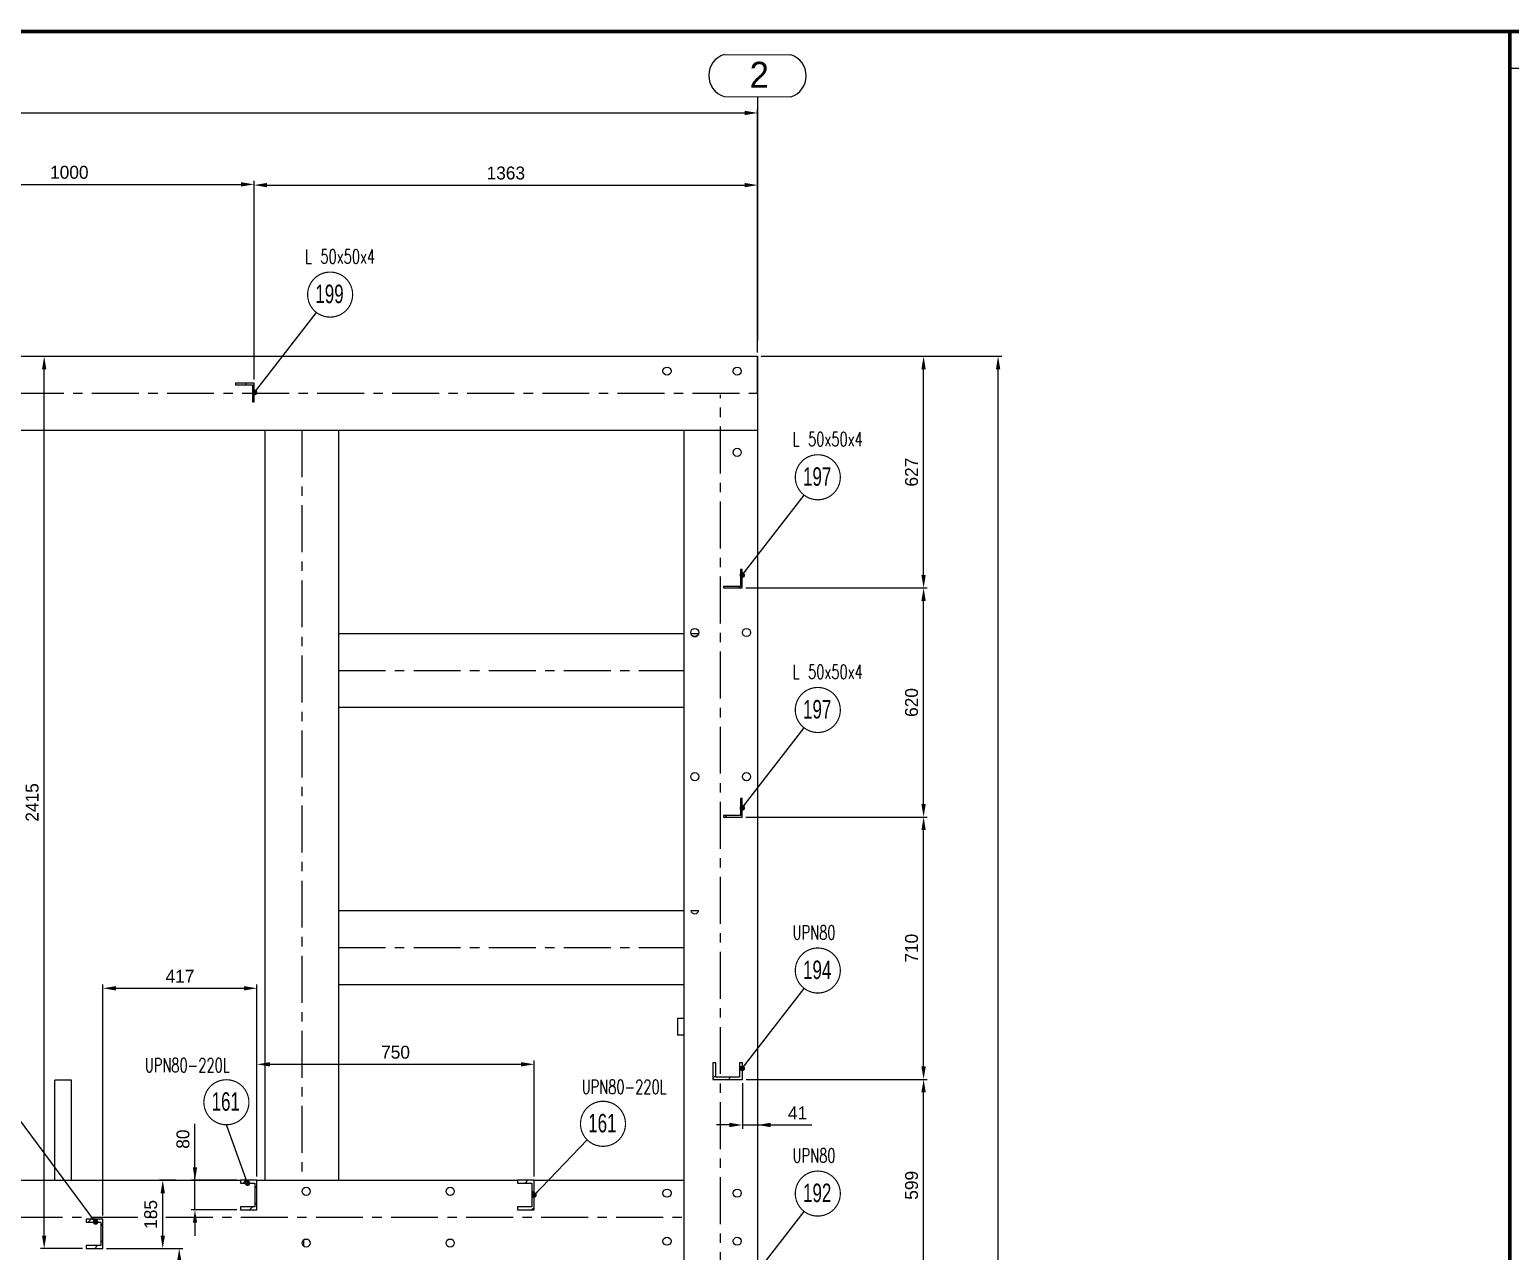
# Model space of a CAD drawing. Header units: millimetres. Extents: x 0 to 16187, y -20471 to 6290.
# Drawn here: x 14737.1 to 15137.9, y 4362.3 to 4692.9 of the extents above; entities that cross this region are included whole.
import ezdxf
from ezdxf.enums import TextEntityAlignment as Align

# ---------------------------------------------------------------- set-up
doc = ezdxf.new("R2010")
doc.units = ezdxf.units.MM
doc.header["$PDSIZE"] = -1
doc.linetypes.add('CENTERX2', pattern=[20.32, 12.7, -2.54, 2.54, -2.54])
doc.layers.add('BORDER1', color=3, linetype='Continuous')
doc.layers.add('BORDER2', color=7, linetype='Continuous')
doc.styles.add('MtXpl_txt_shx', font='txt.shx', dxfattribs={"height": 0.2})
doc.styles.add('ROMANC', font='ROMANC', dxfattribs={"height": 5})
doc.styles.add('ROMANS', font='ROMANS.shx', dxfattribs={"width": 0.8})
doc.styles.add('ROMANT', font='ROMANT', dxfattribs={"height": 4})
doc.styles.add('SLDTEXTSTYLE2', font='TXT', dxfattribs={"width": 0.686449})
doc.dimstyles.new('AM_ISO', dxfattribs={"dimtxt": 3.5, "dimasz": 3.5, "dimexe": 1, "dimexo": 1, "dimgap": 1.5, "dimtad": 1, "dimdsep": 46, "dimtxsty": 'Standard', "dimcen": 0, "dimclrd": 1, "dimclre": 1, "dimclrt": 1, "dimadec": 0, "dimazin": 2, "dimtp": 0.1, "dimtm": 0.1, "dimtfac": 0.71, "dimtdec": 3, "dimtmove": 0, "dimatfit": 3, "dimfxl": 1, "dimlwd": -1, "dimlwe": -1, "dimarcsym": 1})
doc.dimstyles.new('AM_ISO$7', dxfattribs={"dimtxt": 3.5, "dimasz": 3.5, "dimexe": 1, "dimexo": 1, "dimgap": 1.5, "dimtad": 1, "dimtoh": 1, "dimdsep": 46, "dimtxsty": 'Standard', "dimcen": 0, "dimclrd": 1, "dimclre": 1, "dimclrt": 1, "dimadec": 0, "dimazin": 2, "dimtp": 0.1, "dimtm": 0.1, "dimtfac": 0.71, "dimtdec": 3, "dimtmove": 0, "dimatfit": 3, "dimfxl": 1, "dimlwd": -1, "dimlwe": -1, "dimarcsym": 1})
pattern_1 = [(45, (14387.132, 3007.577), (-2.245064, 2.245064), [])]

# ---------------------------------------------------------------- blocks, each defined once
blk = doc.blocks.new('*D2821')
at = {"color": 1, "linetype": 'ByBlock'}
for p, q in [((14510.17, 4605.52), (14510.17, 4671.39)), ((14934.17, 4605.52), (14934.17, 4671.39))]:
    blk.add_line(p, q, dxfattribs=at)
at = {"color": 2, "linetype": 'ByBlock'}
blk.add_line((14513.67, 4670.39), (14930.67, 4670.39), dxfattribs=at)
at = {"color": 2}
for points in [[(14513.67, 4670.97), (14513.67, 4669.8), (14510.17, 4670.39)], [(14930.67, 4669.8), (14930.67, 4670.97), (14934.17, 4670.39)]]:
    blk.add_solid(points, dxfattribs=at)
at = {"layer": 'Defpoints', "color": 0}
for p in [(14934.17, 4670.39), (14510.17, 4604.52), (14934.17, 4604.52)]:
    blk.add_point(p, dxfattribs=at)
at = {"color": 1, "insert": (14722.17, 4673.64), "char_height": 3.5, "attachment_point": 5}
blk.add_mtext('4240', dxfattribs=at)
blk = doc.blocks.new('*D2822')
at = {"color": 1, "linetype": 'ByBlock'}
for p, q in [((14697.87, 4598.22), (14697.87, 4652.05)), ((14797.87, 4598.22), (14797.87, 4652.05))]:
    blk.add_line(p, q, dxfattribs=at)
at = {"color": 2, "linetype": 'ByBlock'}
blk.add_line((14701.37, 4651.05), (14794.37, 4651.05), dxfattribs=at)
at = {"color": 2}
for points in [[(14701.37, 4651.64), (14701.37, 4650.47), (14697.87, 4651.05)], [(14794.37, 4650.47), (14794.37, 4651.64), (14797.87, 4651.05)]]:
    blk.add_solid(points, dxfattribs=at)
at = {"layer": 'Defpoints', "color": 0}
for p in [(14797.87, 4651.05), (14697.87, 4597.22), (14797.87, 4597.22)]:
    blk.add_point(p, dxfattribs=at)
at = {"color": 1, "insert": (14747.87, 4654.3), "char_height": 3.5, "attachment_point": 5}
blk.add_mtext('1000', dxfattribs=at)
blk = doc.blocks.new('*D2823')
at = {"color": 1, "linetype": 'ByBlock'}
for p, q in [((14797.87, 4598.22), (14797.87, 4651.86)), ((14934.17, 4605.52), (14934.17, 4651.86))]:
    blk.add_line(p, q, dxfattribs=at)
at = {"color": 2, "linetype": 'ByBlock'}
blk.add_line((14801.37, 4650.86), (14930.67, 4650.86), dxfattribs=at)
at = {"color": 2}
for points in [[(14801.37, 4651.44), (14801.37, 4650.27), (14797.87, 4650.86)], [(14930.67, 4650.27), (14930.67, 4651.44), (14934.17, 4650.86)]]:
    blk.add_solid(points, dxfattribs=at)
at = {"layer": 'Defpoints', "color": 0}
for p in [(14934.17, 4650.86), (14934.17, 4604.52), (14797.87, 4597.22)]:
    blk.add_point(p, dxfattribs=at)
at = {"color": 1, "insert": (14866.02, 4654.11), "char_height": 3.5, "attachment_point": 5}
blk.add_mtext('1363', dxfattribs=at)
blk = doc.blocks.new('*D2828')
at = {"color": 1, "linetype": 'ByBlock'}
for p, q in [((14931.07, 4408.82), (14980.11, 4408.82)), ((14931.07, 4348.92), (14980.11, 4348.92))]:
    blk.add_line(p, q, dxfattribs=at)
at = {"color": 2, "linetype": 'ByBlock'}
blk.add_line((14979.11, 4352.42), (14979.11, 4405.32), dxfattribs=at)
at = {"color": 2}
for points in [[(14979.69, 4405.32), (14978.52, 4405.32), (14979.11, 4408.82)], [(14978.52, 4352.42), (14979.69, 4352.42), (14979.11, 4348.92)]]:
    blk.add_solid(points, dxfattribs=at)
at = {"layer": 'Defpoints', "color": 0}
for p in [(14930.07, 4408.82), (14979.11, 4408.82), (14930.07, 4348.92)]:
    blk.add_point(p, dxfattribs=at)
at = {"color": 1, "insert": (14975.86, 4380.15), "char_height": 3.5, "attachment_point": 5, "rotation": 90}
blk.add_mtext('599', dxfattribs=at)
blk = doc.blocks.new('*D2829')
at = {"color": 1, "linetype": 'ByBlock'}
for p, q in [((14930.97, 4479.82), (14980.11, 4479.82)), ((14931.07, 4408.82), (14980.11, 4408.82))]:
    blk.add_line(p, q, dxfattribs=at)
at = {"color": 2, "linetype": 'ByBlock'}
blk.add_line((14979.11, 4412.32), (14979.11, 4476.32), dxfattribs=at)
at = {"color": 2}
for points in [[(14979.69, 4476.32), (14978.52, 4476.32), (14979.11, 4479.82)], [(14978.52, 4412.32), (14979.69, 4412.32), (14979.11, 4408.82)]]:
    blk.add_solid(points, dxfattribs=at)
at = {"layer": 'Defpoints', "color": 0}
for p in [(14929.97, 4479.82), (14979.11, 4479.82), (14930.07, 4408.82)]:
    blk.add_point(p, dxfattribs=at)
at = {"color": 1, "insert": (14975.86, 4444.32), "char_height": 3.5, "attachment_point": 5, "rotation": 90}
blk.add_mtext('710', dxfattribs=at)
blk = doc.blocks.new('*D2830')
at = {"color": 1, "linetype": 'ByBlock'}
for p, q in [((14930.97, 4541.82), (14980.11, 4541.82)), ((14930.97, 4479.82), (14980.11, 4479.82))]:
    blk.add_line(p, q, dxfattribs=at)
at = {"color": 2, "linetype": 'ByBlock'}
blk.add_line((14979.11, 4483.32), (14979.11, 4538.32), dxfattribs=at)
at = {"color": 2}
for points in [[(14979.69, 4538.32), (14978.52, 4538.32), (14979.11, 4541.82)], [(14978.52, 4483.32), (14979.69, 4483.32), (14979.11, 4479.82)]]:
    blk.add_solid(points, dxfattribs=at)
at = {"layer": 'Defpoints', "color": 0}
for p in [(14929.97, 4541.82), (14979.11, 4541.82), (14929.97, 4479.82)]:
    blk.add_point(p, dxfattribs=at)
at = {"color": 1, "insert": (14975.86, 4510.82), "char_height": 3.5, "attachment_point": 5, "rotation": 90}
blk.add_mtext('620', dxfattribs=at)
blk = doc.blocks.new('*D2831')
at = {"color": 1, "linetype": 'ByBlock'}
for p, q in [((14935.17, 4604.52), (14980.11, 4604.52)), ((14930.97, 4541.82), (14980.11, 4541.82))]:
    blk.add_line(p, q, dxfattribs=at)
at = {"color": 2, "linetype": 'ByBlock'}
blk.add_line((14979.11, 4545.32), (14979.11, 4601.02), dxfattribs=at)
at = {"color": 2}
for points in [[(14979.69, 4601.02), (14978.52, 4601.02), (14979.11, 4604.52)], [(14978.52, 4545.32), (14979.69, 4545.32), (14979.11, 4541.82)]]:
    blk.add_solid(points, dxfattribs=at)
at = {"layer": 'Defpoints', "color": 0}
for p in [(14934.17, 4604.52), (14979.11, 4604.52), (14929.97, 4541.82)]:
    blk.add_point(p, dxfattribs=at)
at = {"color": 1, "insert": (14975.86, 4573.17), "char_height": 3.5, "attachment_point": 5, "rotation": 90}
blk.add_mtext('627', dxfattribs=at)
blk = doc.blocks.new('*D2849')
at = {"color": 1, "linetype": 'ByBlock'}
for p, q in [((14776.73, 4381.52), (14772.16, 4381.52)), ((14757.97, 4363.02), (14774.16, 4363.02))]:
    blk.add_line(p, q, dxfattribs=at)
at = {"color": 2, "linetype": 'ByBlock'}
blk.add_line((14773.16, 4366.52), (14773.16, 4378.02), dxfattribs=at)
at = {"color": 2}
for points in [[(14773.75, 4378.02), (14772.58, 4378.02), (14773.16, 4381.52)], [(14772.58, 4366.52), (14773.75, 4366.52), (14773.16, 4363.02)]]:
    blk.add_solid(points, dxfattribs=at)
at = {"layer": 'Defpoints', "color": 0}
for p in [(14773.16, 4381.52), (14777.73, 4381.52), (14756.97, 4363.02)]:
    blk.add_point(p, dxfattribs=at)
at = {"color": 1, "insert": (14769.91, 4372.27), "char_height": 3.5, "attachment_point": 5, "rotation": 90}
blk.add_mtext('185', dxfattribs=at)
blk = doc.blocks.new('*D2852')
at = {"color": 1, "linetype": 'ByBlock'}
for p, q in [((14756.97, 4372.02), (14756.97, 4434.47)), ((14798.67, 4382.52), (14798.67, 4434.47))]:
    blk.add_line(p, q, dxfattribs=at)
at = {"color": 2, "linetype": 'ByBlock'}
blk.add_line((14760.47, 4433.47), (14795.17, 4433.47), dxfattribs=at)
at = {"color": 2}
for points in [[(14760.47, 4434.06), (14760.47, 4432.89), (14756.97, 4433.47)], [(14795.17, 4432.89), (14795.17, 4434.06), (14798.67, 4433.47)]]:
    blk.add_solid(points, dxfattribs=at)
at = {"layer": 'Defpoints', "color": 0}
for p in [(14798.67, 4433.47), (14798.67, 4381.52), (14756.97, 4371.02)]:
    blk.add_point(p, dxfattribs=at)
at = {"color": 1, "insert": (14777.82, 4436.72), "char_height": 3.5, "attachment_point": 5}
blk.add_mtext('417', dxfattribs=at)
blk = doc.blocks.new('*D2853')
at = {"color": 1, "linetype": 'ByBlock'}
for p, q in [((14798.67, 4382.52), (14798.67, 4413.9)), ((14873.67, 4382.52), (14873.67, 4413.9))]:
    blk.add_line(p, q, dxfattribs=at)
at = {"color": 2, "linetype": 'ByBlock'}
blk.add_line((14802.17, 4412.9), (14870.17, 4412.9), dxfattribs=at)
at = {"color": 2}
for points in [[(14802.17, 4413.48), (14802.17, 4412.31), (14798.67, 4412.9)], [(14870.17, 4412.31), (14870.17, 4413.48), (14873.67, 4412.9)]]:
    blk.add_solid(points, dxfattribs=at)
at = {"layer": 'Defpoints', "color": 0}
for p in [(14873.67, 4412.9), (14798.67, 4381.52), (14873.67, 4381.52)]:
    blk.add_point(p, dxfattribs=at)
at = {"color": 1, "insert": (14836.17, 4416.15), "char_height": 3.5, "attachment_point": 5}
blk.add_mtext('750', dxfattribs=at)
blk = doc.blocks.new('*D2854')
at = {"color": 1, "linetype": 'ByBlock'}
for p, q in [((14930.07, 4407.82), (14930.07, 4395.48)), ((14934.17, 4405.58), (14934.17, 4395.48))]:
    blk.add_line(p, q, dxfattribs=at)
at = {"color": 2, "linetype": 'ByBlock'}
for p, q in [((14926.57, 4396.48), (14923.07, 4396.48)), ((14930.07, 4396.48), (14934.17, 4396.48)), ((14934.17, 4396.48), (14948.83, 4396.48)), ((14937.67, 4396.48), (14941.17, 4396.48))]:
    blk.add_line(p, q, dxfattribs=at)
at = {"color": 2}
for points in [[(14926.57, 4395.9), (14926.57, 4397.06), (14930.07, 4396.48)], [(14937.67, 4397.06), (14937.67, 4395.9), (14934.17, 4396.48)]]:
    blk.add_solid(points, dxfattribs=at)
at = {"layer": 'Defpoints', "color": 0}
for p in [(14930.07, 4408.82), (14934.17, 4406.58), (14934.17, 4396.48)]:
    blk.add_point(p, dxfattribs=at)
at = {"color": 1, "insert": (14945, 4399.73), "char_height": 3.5, "attachment_point": 5}
blk.add_mtext('41', dxfattribs=at)
blk = doc.blocks.new('*D2855')
at = {"color": 1, "linetype": 'ByBlock'}
for p, q in [((14757.97, 4363.02), (14778.63, 4363.02)), ((14757.97, 4308.32), (14778.63, 4308.32))]:
    blk.add_line(p, q, dxfattribs=at)
at = {"color": 2, "linetype": 'ByBlock'}
blk.add_line((14777.63, 4359.52), (14777.63, 4311.82), dxfattribs=at)
at = {"color": 2}
for points in [[(14778.21, 4359.52), (14777.04, 4359.52), (14777.63, 4363.02)], [(14777.04, 4311.82), (14778.21, 4311.82), (14777.63, 4308.32)]]:
    blk.add_solid(points, dxfattribs=at)
at = {"layer": 'Defpoints', "color": 0}
for p in [(14756.97, 4363.02), (14756.97, 4308.32), (14777.63, 4308.32)]:
    blk.add_point(p, dxfattribs=at)
at = {"color": 1, "insert": (14774.38, 4344.66), "char_height": 3.5, "attachment_point": 5, "rotation": 90}
blk.add_mtext('547', dxfattribs=at)
blk = doc.blocks.new('*D2873')
at = {"color": 2, "linetype": 'ByBlock'}
for p, q in [((14781.89, 4381.52), (14781.89, 4396.77)), ((14781.89, 4385.02), (14781.89, 4388.52)), ((14781.89, 4373.52), (14781.89, 4381.52)), ((14781.89, 4370.02), (14781.89, 4366.52))]:
    blk.add_line(p, q, dxfattribs=at)
at = {"color": 1, "linetype": 'ByBlock'}
for p, q in [((14793.17, 4381.52), (14780.89, 4381.52)), ((14793.17, 4373.52), (14780.89, 4373.52))]:
    blk.add_line(p, q, dxfattribs=at)
at = {"color": 2}
for points in [[(14781.3, 4385.02), (14782.47, 4385.02), (14781.89, 4381.52)], [(14782.47, 4370.02), (14781.3, 4370.02), (14781.89, 4373.52)]]:
    blk.add_solid(points, dxfattribs=at)
at = {"layer": 'Defpoints', "color": 0}
for p in [(14781.89, 4381.52), (14794.17, 4381.52), (14794.17, 4373.52)]:
    blk.add_point(p, dxfattribs=at)
at = {"color": 1, "insert": (14778.64, 4392.64), "char_height": 3.5, "attachment_point": 5, "rotation": 90}
blk.add_mtext('80', dxfattribs=at)
blk = doc.blocks.new('*D2875')
at = {"color": 1, "linetype": 'ByBlock'}
for p, q in [((14723.17, 4604.52), (14742.06, 4604.52)), ((14751.47, 4363.02), (14740.06, 4363.02))]:
    blk.add_line(p, q, dxfattribs=at)
at = {"color": 2, "linetype": 'ByBlock'}
blk.add_line((14741.06, 4366.52), (14741.06, 4601.02), dxfattribs=at)
at = {"color": 2}
for points in [[(14741.65, 4601.02), (14740.48, 4601.02), (14741.06, 4604.52)], [(14740.48, 4366.52), (14741.65, 4366.52), (14741.06, 4363.02)]]:
    blk.add_solid(points, dxfattribs=at)
at = {"layer": 'Defpoints', "color": 0}
for p in [(14722.17, 4604.52), (14741.06, 4604.52), (14752.47, 4363.02)]:
    blk.add_point(p, dxfattribs=at)
at = {"color": 1, "insert": (14737.81, 4483.77), "char_height": 3.5, "attachment_point": 5, "rotation": 90}
blk.add_mtext('2415', dxfattribs=at)
blk = doc.blocks.new('A$7E931816172D181')
at = {"color": 1, "ltscale": 0.2}
blk.add_line((4.15, 77.36), (22.25, 77.27), dxfattribs=at)
at = {"color": 1, "linetype": 'Continuous', "lineweight": 25}
blk.add_line((4.14, 65.97), (22.29, 65.9), dxfattribs=at)
at = {"color": 1}
blk.add_line((13.21, 65.94), (13.21, 0), dxfattribs=at)
at = {"color": 1, "ltscale": 0.2}
for centre, radius, start, end in [((5.98, 71.67), 5.98, 107.869, 252.0246), ((20.4, 71.58), 5.99, 287.9651, 71.9697)]:
    blk.add_arc(centre, radius, start, end, dxfattribs=at)
at = {"color": 1, "linetype": 'Continuous', "lineweight": 25}
blk.add_text('2', height=7, rotation=359.9537, dxfattribs=at).set_placement((11.06, 68.39))
blk = doc.blocks.new('*D2929')
at = {"color": 1, "linetype": 'ByBlock'}
for p, q in [((14935.17, 4604.52), (15000.27, 4604.52)), ((14935.17, 3973.12), (15000.27, 3973.12))]:
    blk.add_line(p, q, dxfattribs=at)
at = {"color": 2, "linetype": 'ByBlock'}
blk.add_line((14999.27, 3976.62), (14999.27, 4601.02), dxfattribs=at)
at = {"color": 2}
for points in [[(14999.86, 4601.02), (14998.69, 4601.02), (14999.27, 4604.52)], [(14998.69, 3976.62), (14999.86, 3976.62), (14999.27, 3973.12)]]:
    blk.add_solid(points, dxfattribs=at)
at = {"layer": 'Defpoints', "color": 0}
for p in [(14934.17, 4604.52), (14999.27, 4604.52), (14934.17, 3973.12)]:
    blk.add_point(p, dxfattribs=at)
at = {"color": 1, "insert": (14996.02, 4288.82), "char_height": 3.5, "attachment_point": 5, "rotation": 90}
blk.add_mtext('6314', dxfattribs=at)
blk = doc.blocks.new('*U609')
at = {"layer": 'BORDER1', "color": 154, "true_color": 0x1859a9, "const_width": 1}
blk.add_lwpolyline([(1.81, 811), (1144, 811), (1144, 0), (0, 0), (0, 811)], close=True, dxfattribs=at)
blk.add_lwpolyline([(979, 0), (979, 811)], dxfattribs=at)
at = {"layer": 'BORDER2'}
blk.add_lwpolyline([(1144, 801), (979, 801)], dxfattribs=at)
at = {"layer": 'BORDER2', "flags": 8}
for tag, height, style, p in [('REV-A', 3.24, 'ROMANS', (986.93, 140.25)), ('RE-A', 8.06, 'ROMANT', (1084.63, 7.17))]:
    blk.add_attdef(tag, text='', height=height, dxfattribs=dict(at, style=style)).set_placement(p, align=Align.CENTER)
at = {"layer": 'BORDER2', "style": 'ROMANS', "width": 3.830216}
blk.add_attdef('DATE-A', text='', height=3.24, dxfattribs=at).set_placement((995.51, 140.25), (1008.51, 140.25), align=Align.FIT)
at = {"layer": 'BORDER2'}
for tag, height, style, p in [('DRN-A', 3.24, 'ROMANS', (1018.38, 140.25)), ('CHD-A', 3.24, 'ROMANS', (1032.35, 140.25)), ('APD-A', 3.24, 'ROMANS', (1046.64, 140.25)), ('CONS_CONT_VEND', 4.2, 'ROMANC', (1061.39, 72.83))]:
    blk.add_attdef(tag, text='', height=height, dxfattribs=dict(at, style=style)).set_placement(p, align=Align.CENTER)
at = {"layer": 'BORDER2', "style": 'ROMANS', "width": 0.8}
for tag, p, height in [('1:X', (997.23, 122.55), 3.5), ('LOC', (1042.74, 122.55), 3.5), ('PROJ_NO', (1118.64, 122.55), 3.5), ('CONS_DRG_NO', (1011, 63), 3)]:
    blk.add_attdef(tag, p, '', height=height, dxfattribs=at)
at = {"layer": 'BORDER2', "lineweight": 30, "width": 0.8, "flags": 104}
blk.add_attdef('COMMENTS-A', text='', height=2.2, dxfattribs=at).set_placement((1055.21, 142.07), align=Align.MIDDLE_LEFT)
at = {"layer": 'BORDER2', "style": 'ROMANS', "width": 0.8}
for tag, p in [('PROJECT_TITLE_1', (1061.07, 55.35)), ('PROJECT_TITLE_2', (1061.07, 49.3))]:
    blk.add_attdef(tag, text='', height=3.5, dxfattribs=at).set_placement(p, align=Align.MIDDLE)
at = {"layer": 'BORDER2', "style": 'ROMANT', "width": 0.8}
for tag, p in [('DRG_TITLE_1', (1061.07, 36.31)), ('DRG_TITLE_2', (1061.07, 28.31)), ('DRG_TITLE_3', (1061.07, 20.31))]:
    blk.add_attdef(tag, text='', height=5, dxfattribs=at).set_placement(p, align=Align.CENTER)
at = {"layer": 'BORDER2', "style": 'ROMANT'}
for tag, p in [('AR', (995, 7.17)), ('PA', (1011.74, 7.17)), ('DC', (1028.45, 7.17)), ('TS', (1120.84, 7.17))]:
    blk.add_attdef(tag, p, '', height=8.06, dxfattribs=at)
for tag, p in [('SRNO', (1074.7, 7.17)), ('SH', (1115.8, 7.18))]:
    blk.add_attdef(tag, text='', height=8.06, dxfattribs=at).set_placement(p, align=Align.RIGHT)
at = {"layer": 'BORDER2', "style": 'ROMANS', "flags": 2}
blk.add_attdef('TB_VERSION', text='', height=2, dxfattribs=at).set_placement((1, -1), align=Align.TOP_LEFT)

msp = doc.modelspace()

# ---------------------------------------------------------------- hatches: boundary and pattern name
at = {"linetype": 'Continuous', "lineweight": 18}
h = msp.add_hatch(dxfattribs=at)
h.set_pattern_fill('ANSI31', style=0)
h.set_pattern_definition(pattern_1)
h.paths.add_polyline_path([(14797.86579, 4592.21737), (14797.86579, 4597.21737), (14792.86579, 4597.21737), (14792.86579, 4596.81737), (14797.46579, 4596.81737), (14797.46579, 4592.21737)], flags=0)
h = msp.add_hatch(dxfattribs=at)
h.set_pattern_fill('ANSI31', style=0)
h.set_pattern_definition(pattern_1)
h.paths.add_polyline_path([(14924.96579, 4541.81737), (14929.96579, 4541.81737), (14929.96579, 4546.81737), (14929.56579, 4546.81737), (14929.56579, 4542.21737), (14924.96579, 4542.21737)], flags=0)
h = msp.add_hatch(dxfattribs=at)
h.set_pattern_fill('ANSI31', style=0)
h.set_pattern_definition(pattern_1)
h.paths.add_polyline_path([(14924.96579, 4479.81737), (14929.96579, 4479.81737), (14929.96579, 4484.81737), (14929.56579, 4484.81737), (14929.56579, 4480.21737), (14924.96579, 4480.21737)], flags=0)
h = msp.add_hatch(dxfattribs=at)
h.set_pattern_fill('ANSI31', style=0)
h.set_pattern_definition(pattern_1)
h.paths.add_polyline_path([(14922.06579, 4413.31737), (14922.06579, 4408.81737), (14930.06579, 4408.81737), (14930.06579, 4413.31737), (14929.26579, 4413.31737), (14929.26579, 4409.41737), (14922.86579, 4409.41737), (14922.86579, 4413.31737)], flags=0)
h = msp.add_hatch(dxfattribs=at)
h.set_pattern_fill('ANSI31', style=0)
h.set_pattern_definition(pattern_1)
h.paths.add_polyline_path([(14794.16579, 4373.51737), (14798.66579, 4373.51737), (14798.66579, 4381.51737), (14794.16579, 4381.51737), (14794.16579, 4380.71737), (14798.06579, 4380.71737), (14798.06579, 4374.31737), (14794.16579, 4374.31737)], flags=0)
h = msp.add_hatch(dxfattribs=at)
h.set_pattern_fill('ANSI31', style=0)
h.set_pattern_definition(pattern_1)
h.paths.add_polyline_path([(14869.16579, 4373.51737), (14873.66579, 4373.51737), (14873.66579, 4381.51737), (14869.16579, 4381.51737), (14869.16579, 4380.71737), (14873.06579, 4380.71737), (14873.06579, 4374.31737), (14869.16579, 4374.31737)], flags=0)
h = msp.add_hatch(dxfattribs=at)
h.set_pattern_fill('ANSI31', style=0)
h.set_pattern_definition(pattern_1)
h.paths.add_polyline_path([(14752.46579, 4363.01737), (14756.96579, 4363.01737), (14756.96579, 4371.01737), (14752.46579, 4371.01737), (14752.46579, 4370.21737), (14756.36579, 4370.21737), (14756.36579, 4363.81737), (14752.46579, 4363.81737)], flags=0)

# ---------------------------------------------------------------- linework, layer by layer
at = {"color": 7, "linetype": 'Continuous', "lineweight": 25}
for p, q in [((14510.16579, 4604.51737), (14934.16579, 4604.51737)), ((14934.16579, 4594.51737), (14934.16579, 4604.51737)), ((14934.16579, 4604.51737), (14934.16579, 3973.11737)), ((14797.86579, 4597.21737), (14792.86579, 4597.21737)), ((14792.86579, 4597.21737), (14792.86579, 4596.81737)), ((14792.86579, 4596.81737), (14797.46579, 4596.81737)), ((14797.46579, 4596.81737), (14797.46579, 4592.21737)), ((14797.86579, 4592.21737), (14797.86579, 4597.21737)), ((14797.46579, 4592.21737), (14797.86579, 4592.21737)), ((14510.16579, 4584.51737), (14934.16579, 4584.51737)), ((14800.76579, 4584.51737), (14810.76579, 4584.51737)), ((14800.76579, 4584.51737), (14800.76579, 4381.51737)), ((14810.76579, 4584.51737), (14820.76579, 4584.51737)), ((14820.76579, 4584.51737), (14820.76579, 4381.51737)), ((14914.16579, 4584.51737), (14914.16579, 3993.11737)), ((14929.56579, 4546.81737), (14929.56579, 4542.21737)), ((14929.96579, 4546.81737), (14929.56579, 4546.81737)), ((14929.96579, 4541.81737), (14929.96579, 4546.81737)), ((14924.96579, 4542.21737), (14924.96579, 4541.81737)), ((14929.56579, 4542.21737), (14924.96579, 4542.21737)), ((14924.96579, 4541.81737), (14929.96579, 4541.81737)), ((14820.76579, 4529.51737), (14820.76579, 4519.51737)), ((14820.76579, 4529.51737), (14914.16579, 4529.51737)), ((14914.16579, 4529.51737), (14914.16579, 4519.51737)), ((14916.09457, 4529.51737), (14918.237, 4529.51737)), ((14820.76579, 4519.51737), (14820.76579, 4509.51737)), ((14914.16579, 4519.51737), (14914.16579, 4509.51737)), ((14820.76579, 4509.51737), (14914.16579, 4509.51737)), ((14929.96579, 4484.81737), (14929.56579, 4484.81737)), ((14929.56579, 4484.81737), (14929.56579, 4480.21737)), ((14929.96579, 4479.81737), (14929.96579, 4484.81737)), ((14924.96579, 4480.21737), (14924.96579, 4479.81737)), ((14929.56579, 4480.21737), (14924.96579, 4480.21737)), ((14924.96579, 4479.81737), (14929.96579, 4479.81737)), ((14820.76579, 4454.51737), (14820.76579, 4444.51737)), ((14820.76579, 4454.51737), (14914.16579, 4454.51737)), ((14914.16579, 4454.51737), (14914.16579, 4444.51737)), ((14916.09457, 4454.51737), (14918.237, 4454.51737)), ((14820.76579, 4444.51737), (14820.76579, 4434.51737)), ((14914.16579, 4444.51737), (14914.16579, 4434.51737)), ((14820.76579, 4434.51737), (14914.16579, 4434.51737)), ((14914.16579, 4425.26737), (14912.46579, 4425.26737)), ((14912.46579, 4425.26737), (14912.46579, 4420.76737)), ((14914.16579, 4420.76737), (14912.46579, 4420.76737)), ((14922.86579, 4413.31737), (14922.06579, 4413.31737)), ((14922.06579, 4413.31737), (14922.06579, 4408.81737)), ((14922.86579, 4409.41737), (14922.86579, 4413.31737)), ((14929.26579, 4413.31737), (14929.26579, 4409.41737)), ((14930.06579, 4413.31737), (14929.26579, 4413.31737)), ((14930.06579, 4408.81737), (14930.06579, 4413.31737)), ((14929.26579, 4409.41737), (14922.86579, 4409.41737)), ((14743.96579, 4381.51737), (14743.96579, 4408.61737)), ((14748.46579, 4408.61737), (14743.96579, 4408.61737)), ((14748.46579, 4381.51737), (14748.46579, 4408.61737)), ((14922.06579, 4408.81737), (14930.06579, 4408.81737)), ((14530.16579, 4381.51737), (14794.16579, 4381.51737)), ((14794.16579, 4381.51737), (14794.16579, 4380.71737)), ((14798.66579, 4381.51737), (14794.16579, 4381.51737)), ((14798.66579, 4373.51737), (14798.66579, 4381.51737)), ((14798.66579, 4381.51737), (14869.16579, 4381.51737)), ((14800.76579, 4381.51737), (14810.76579, 4381.51737)), ((14810.76579, 4381.51737), (14820.76579, 4381.51737)), ((14873.66579, 4381.51737), (14869.16579, 4381.51737)), ((14869.16579, 4381.51737), (14869.16579, 4380.71737)), ((14873.66579, 4373.51737), (14873.66579, 4381.51737)), ((14873.66579, 4381.51737), (14914.16579, 4381.51737)), ((14914.16579, 4381.51737), (14914.16579, 4371.51737)), ((14794.16579, 4380.71737), (14798.06579, 4380.71737)), ((14798.06579, 4380.71737), (14798.06579, 4374.31737)), ((14869.16579, 4380.71737), (14873.06579, 4380.71737)), ((14873.06579, 4380.71737), (14873.06579, 4374.31737)), ((14798.06579, 4374.31737), (14794.16579, 4374.31737)), ((14794.16579, 4374.31737), (14794.16579, 4373.51737)), ((14794.16579, 4373.51737), (14798.66579, 4373.51737)), ((14873.06579, 4374.31737), (14869.16579, 4374.31737)), ((14869.16579, 4374.31737), (14869.16579, 4373.51737)), ((14869.16579, 4373.51737), (14873.66579, 4373.51737)), ((14752.46579, 4371.01737), (14752.46579, 4370.21737)), ((14756.96579, 4371.01737), (14752.46579, 4371.01737)), ((14752.46579, 4370.21737), (14756.36579, 4370.21737)), ((14756.36579, 4370.21737), (14756.36579, 4363.81737)), ((14756.96579, 4363.01737), (14756.96579, 4371.01737)), ((14914.16579, 4371.51737), (14914.16579, 4361.51737)), ((14811.21579, 4365.32205), (14811.21579, 4363.7127)), ((14756.36579, 4363.81737), (14752.46579, 4363.81737)), ((14752.46579, 4363.81737), (14752.46579, 4363.01737)), ((14752.46579, 4363.01737), (14756.96579, 4363.01737))]:
    msp.add_line(p, q, dxfattribs=at)
at = {"color": 3, "linetype": 'CENTERX2', "lineweight": 25}
for p, q in [((14510.16579, 4594.51737), (14934.16579, 4594.51737)), ((14924.16579, 3983.56737), (14924.16579, 4594.06737)), ((14810.76579, 4584.51737), (14810.76579, 4381.51737)), ((14820.76579, 4519.51737), (14914.16579, 4519.51737)), ((14820.76579, 4444.51737), (14914.16579, 4444.51737)), ((14530.16579, 4371.51737), (14914.16579, 4371.51737))]:
    msp.add_line(p, q, dxfattribs=at)
at = {"color": 4, "const_width": 0.3125}
msp.add_lwpolyline([(14812.37476, 4621.22299, -1), (14824.56226, 4621.22299, -1)], format="xyb", close=True, dxfattribs=at)
at = {"color": 4}
for points in [[(14944.38229, 4571.78727, 0.3125, 0.3125, -1), (14956.56979, 4571.78727, 0.3125, 0.3125, -1)], [(14944.38229, 4508.79607, 0.3125, 0.3125, -1), (14956.56979, 4508.79607, 0.3125, 0.3125, -1)], [(14944.38229, 4438.28553, 0.3125, 0.3125, -1), (14956.56979, 4438.28553, 0.3125, 0.3125, -1)], [(14784.29437, 4402.63288, 0.3125, 0.3125, -1), (14796.48187, 4402.63288, 0.3125, 0.3125, -1)], [(14886.23315, 4396.79533, 0.3125, 0.3125, -1), (14898.42065, 4396.79533, 0.3125, 0.3125, -1)], [(14944.38229, 4377.91692, 0.3125, 0.3125, -1), (14956.56979, 4377.91692, 0.3125, 0.3125, -1)]]:
    msp.add_lwpolyline(points, format="xyseb", close=True, dxfattribs=at)
at = {"color": 7, "linetype": 'Continuous', "lineweight": 25}
for centre in [(14909.66579, 4600.51737), (14928.66579, 4600.51737), (14928.66579, 4578.51737), (14917.16579, 4529.76737), (14931.16579, 4529.76737), (14917.16579, 4490.76737), (14931.16579, 4490.76737), (14811.96579, 4378.51737), (14850.96579, 4378.51737), (14909.66579, 4378.01737), (14928.66579, 4378.01737), (14811.96579, 4364.51737), (14850.96579, 4364.51737), (14909.66579, 4365.01737), (14928.66579, 4365.01737)]:
    msp.add_circle(centre, 1.1, dxfattribs=at)
for centre in [(14917.16579, 4529.76737), (14917.16579, 4454.76737)]:
    msp.add_arc(centre, 1.1, 193.1365588, 346.8634412, dxfattribs=at)

# ---------------------------------------------------------------- block references
msp.add_blockref('A$7E931816172D181', (14920.95091, 4608.84128))
at = {"layer": 'BORDER1'}
msp.add_blockref('*U609', (14158.80044, 3881.44049), dxfattribs=at)

# ---------------------------------------------------------------- texts
at = {"color": 4, "lineweight": 25, "style": 'MtXpl_txt_shx', "width": 0.6875}
msp.add_text('L 50x50x4', height=3.75, dxfattribs=at).set_placement((14811.65226, 4629.65566))
at = {"color": 4, "lineweight": 25, "style": 'SLDTEXTSTYLE2', "width": 0.686449}
msp.add_text('199', height=5, dxfattribs=at).set_placement((14818.30204, 4621.41596), align=Align.MIDDLE_CENTER)
at = {"color": 4, "style": 'MtXpl_txt_shx', "width": 0.6875}
for s, p in [('L 50x50x4', (14943.6598, 4580.21993)), ('L 50x50x4', (14943.6598, 4517.22873)), ('UPN80', (14943.6598, 4446.7182)), ('UPN80-220L', (14768.3085, 4410.78904)), ('UPN80-220L', (14886.56591, 4404.95149)), ('UPN80', (14943.6598, 4386.34959))]:
    msp.add_text(s, height=3.75, dxfattribs=at).set_placement(p)
at = {"color": 4, "style": 'SLDTEXTSTYLE2', "width": 0.686449}
for s, p in [('197', (14950.30957, 4571.98024)), ('197', (14950.30957, 4508.98904)), ('194', (14950.30957, 4438.4785)), ('161', (14790.22164, 4402.82586)), ('161', (14892.16043, 4396.9883)), ('192', (14950.30957, 4378.10989))]:
    msp.add_text(s, height=5, dxfattribs=at).set_placement(p, align=Align.MIDDLE_CENTER)

# ---------------------------------------------------------------- dimensions: what is measured, and where the dimension line sits
for base, p1, p2, picture, middle in [((14934.16579, 4670.38752), (14510.16579, 4604.51737), (14934.16579, 4604.51737), '*D2821', (14722.16579, 4670.38752)), ((14797.86579, 4651.05409), (14697.86579, 4597.21737), (14797.86579, 4597.21737), '*D2822', (14747.86579, 4651.05409)), ((14934.16579, 4650.856), (14797.86579, 4597.21737), (14934.16579, 4604.51737), '*D2823', (14866.01579, 4650.856)), ((14934.16579, 4396.4792), (14930.06579, 4408.81737), (14934.16579, 4406.57985), '*D2854', (14944.99912, 4396.4792))]:
    dim = msp.add_linear_dim(base=base, p1=p1, p2=p2, dimstyle='AM_ISO', override={"dimtxt": 3.5, "dimlfac": 10, "dimclrd": 2})
    dim.commit()
    dim.dimension.update_dxf_attribs({"geometry": picture, "text_midpoint": middle, "dimtype": 160})
for base, p1, p2, picture, middle in [((14741.06443, 4604.51737), (14752.46579, 4363.01737), (14722.16579, 4604.51737), '*D2875', (14737.81443, 4483.76737)), ((14979.10705, 4604.51737), (14929.96579, 4541.81737), (14934.16579, 4604.51737), '*D2831', (14975.85705, 4573.16737)), ((14979.10705, 4541.81737), (14929.96579, 4479.81737), (14929.96579, 4541.81737), '*D2830', (14975.85705, 4510.81737)), ((14979.10705, 4479.81737), (14930.06579, 4408.81737), (14929.96579, 4479.81737), '*D2829', (14975.85705, 4444.31737)), ((14773.16428, 4381.51737), (14756.96579, 4363.01737), (14777.72845, 4381.51737), '*D2849', (14769.91428, 4372.26737))]:
    dim = msp.add_linear_dim(base=base, p1=p1, p2=p2, angle=90, dimstyle='AM_ISO', override={"dimtxt": 3.5, "dimlfac": 10, "dimclrd": 2})
    dim.commit()
    dim.dimension.update_dxf_attribs({"geometry": picture, "text_midpoint": middle})
for base, p1, p2, picture, middle in [((14999.27465, 4604.51737), (14934.16579, 3973.11737), (14934.16579, 4604.51737), '*D2929', (14999.27465, 4288.81737)), ((14979.10705, 4408.81737), (14930.06579, 4348.91737), (14930.06579, 4408.81737), '*D2828', (14979.10705, 4380.15094)), ((14781.88623, 4381.51737), (14794.16579, 4373.51737), (14794.16579, 4381.51737), '*D2873', (14781.88623, 4392.64237)), ((14777.62642, 4308.31737), (14756.96579, 4363.01737), (14756.96579, 4308.31737), '*D2855', (14777.62642, 4344.65608))]:
    dim = msp.add_linear_dim(base=base, p1=p1, p2=p2, angle=90, dimstyle='AM_ISO', override={"dimtxt": 3.5, "dimlfac": 10, "dimclrd": 2})
    dim.commit()
    dim.dimension.update_dxf_attribs({"geometry": picture, "text_midpoint": middle, "dimtype": 160})
for base, p1, p2, picture, middle in [((14798.66579, 4433.4725), (14756.96579, 4371.01737), (14798.66579, 4381.51737), '*D2852', (14777.81579, 4436.7225)), ((14873.66579, 4412.89581), (14798.66579, 4381.51737), (14873.66579, 4381.51737), '*D2853', (14836.16579, 4416.14581))]:
    dim = msp.add_linear_dim(base=base, p1=p1, p2=p2, dimstyle='AM_ISO', override={"dimtxt": 3.5, "dimlfac": 10, "dimclrd": 2})
    dim.commit()
    dim.dimension.update_dxf_attribs({"geometry": picture, "text_midpoint": middle})

# ---------------------------------------------------------------- leaders
at = {"color": 4}
for points in [[(14798.02572, 4594.71737), (14814.74693, 4616.39768)], [(14930.03325, 4545.28165), (14946.75446, 4566.96196)], [(14930.03325, 4411.77991), (14946.75446, 4433.46022)], [(14873.66579, 4377.51737), (14888.08859, 4392.41692)], [(14930.03325, 4351.4113), (14946.75446, 4373.09161)]]:
    msp.add_leader(points, dimstyle='AM_ISO$7', override={"dimasz": 1.5, "dimldrblk": 'Dot'}, dxfattribs=at)
at = {"color": 2}
for points in [[(14930.03325, 4482.29045), (14946.75446, 4503.97076)], [(14754.99925, 4370.21737), (14734.09972, 4398.30201)], [(14796.11579, 4380.71737), (14790.38812, 4396.53913)]]:
    msp.add_leader(points, dimstyle='AM_ISO$7', override={"dimasz": 1.5, "dimldrblk": 'Dot'}, dxfattribs=at)

doc.saveas('drawing.dxf')
